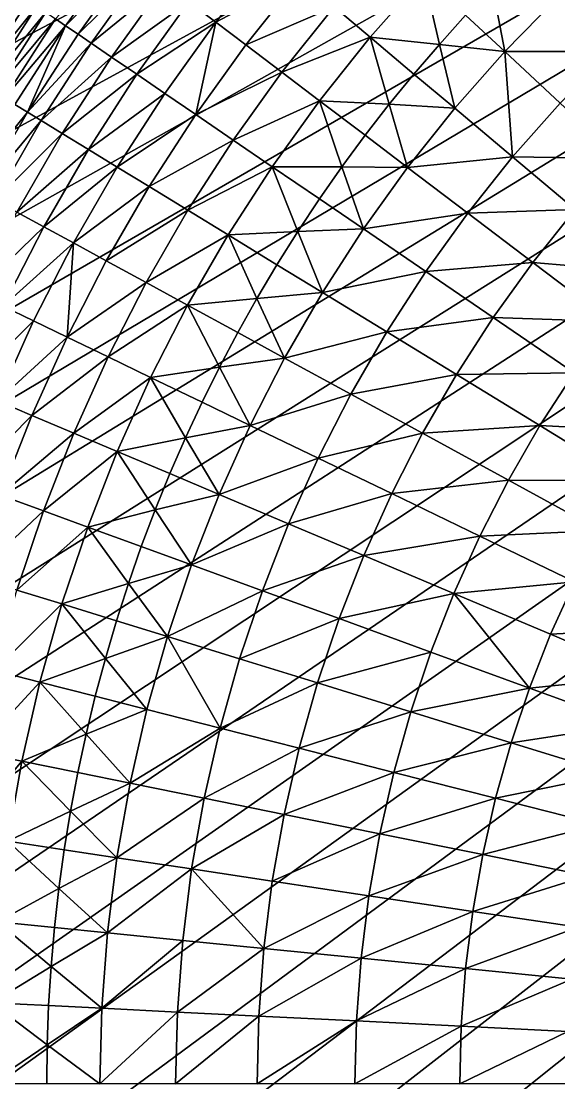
# Model space of a CAD drawing. Header units: millimetres. Extents: x -260 to 430, y -260 to 260.
# Drawn here: x -76.2 to -50.5, y 0.1 to 50.7 of the extents above; entities that cross this region are included whole.
import ezdxf

# ---------------------------------------------------------------- set-up
doc = ezdxf.new("R2010")
doc.units = ezdxf.units.MM
doc.header["$MEASUREMENT"] = 0
doc.layers.add('MESH_3D', color=2, linetype='CONTINUOUS')

msp = doc.modelspace()

# ---------------------------------------------------------------- linework, layer by layer
at = {"layer": 'MESH_3D'}
for points in [[(181.542, 186.125, 2950), (-259.919, 6.482, 2950), (-260, 0, 2950)], [(181.542, 186.125, 2950), (-260, 0, 2950), (-259.919, -6.482, 2950)], [(181.542, 186.125, 2950), (-259.677, 12.96, 2950), (-259.919, 6.482, 2950)], [(181.542, 186.125, 2950), (-259.919, -6.482, 2950), (-259.677, -12.96, 2950)], [(181.542, 186.125, 2950), (-259.273, 19.43, 2950), (-259.677, 12.96, 2950)], [(181.542, 186.125, 2950), (-259.677, -12.96, 2950), (-259.273, -19.43, 2950)], [(181.542, 186.125, 2950), (-258.708, 25.888, 2950), (-259.273, 19.43, 2950)], [(181.542, 186.125, 2950), (-259.273, -19.43, 2950), (-258.708, -25.888, 2950)], [(181.542, 186.125, 2950), (-257.982, 32.329, 2950), (-258.708, 25.888, 2950)], [(181.542, 186.125, 2950), (-258.708, -25.888, 2950), (-257.982, -32.329, 2950)], [(181.542, 186.125, 2950), (-257.096, 38.751, 2950), (-257.982, 32.329, 2950)], [(181.542, 186.125, 2950), (-257.982, -32.329, 2950), (-257.096, -38.751, 2950)], [(181.542, 186.125, 2950), (-256.05, 45.149, 2950), (-257.096, 38.751, 2950)], [(181.542, 186.125, 2950), (-257.096, -38.751, 2950), (-256.05, -45.149, 2950)], [(181.542, 186.125, 2950), (-254.845, 51.518, 2950), (-256.05, 45.149, 2950)], [(181.542, 186.125, 2950), (-256.05, -45.149, 2950), (-254.845, -51.518, 2950)], [(181.542, 186.125, 2950), (-254.845, -51.518, 2950), (-253.481, -57.855, 2950)], [(181.542, 186.125, 2950), (-253.481, -57.855, 2950), (-251.96, -64.157, 2950)], [(181.542, 186.125, 2950), (-251.96, -64.157, 2950), (-250.282, -70.419, 2950)], [(181.542, 186.125, 2950), (-250.282, -70.419, 2950), (-248.449, -76.636, 2950)], [(181.542, 186.125, 2950), (-248.449, -76.636, 2950), (-246.461, -82.807, 2950)], [(181.542, 186.125, 2950), (-246.461, -82.807, 2950), (-244.32, -88.925, 2950)], [(181.542, 186.125, 2950), (-244.32, -88.925, 2950), (-242.027, -94.989, 2950)], [(181.542, 186.125, 2950), (-242.027, -94.989, 2950), (-239.584, -100.993, 2950)], [(181.542, 186.125, 2950), (-239.584, -100.993, 2950), (-236.992, -106.935, 2950)], [(181.542, 186.125, 2950), (-236.992, -106.935, 2950), (-234.252, -112.81, 2950)], [(181.542, 186.125, 2950), (-234.252, -112.81, 2950), (-231.367, -118.615, 2950)], [(181.542, 186.125, 2950), (-231.367, -118.615, 2950), (-228.338, -124.346, 2950)], [(181.542, 186.125, 2950), (-228.338, -124.346, 2950), (-225.167, -130, 2950)], [(181.542, 186.125, 2950), (-225.167, -130, 2950), (-221.856, -135.573, 2950)], [(181.542, 186.125, 2950), (-221.856, -135.573, 2950), (-218.407, -141.062, 2950)], [(181.542, 186.125, 2950), (-218.407, -141.062, 2950), (-214.822, -146.463, 2950)], [(181.542, 186.125, 2950), (-214.822, -146.463, 2950), (-211.104, -151.773, 2950)], [(181.542, 186.125, 2950), (-211.104, -151.773, 2950), (-207.254, -156.989, 2950)], [(181.542, 186.125, 2950), (-207.254, -156.989, 2950), (-203.276, -162.107, 2950)], [(181.542, 186.125, 2950), (-203.276, -162.107, 2950), (-199.172, -167.125, 2950)], [(181.542, 186.125, 2950), (-199.172, -167.125, 2950), (-194.943, -172.038, 2950)], [(181.542, 186.125, 2950), (-194.943, -172.038, 2950), (-190.593, -176.845, 2950)], [(181.542, 186.125, 2950), (-190.593, -176.845, 2950), (-186.125, -181.542, 2950)], [(181.542, 186.125, 2950), (-186.125, -181.542, 2950), (-181.542, -186.125, 2950)], [(181.542, 186.125, 2950), (-181.542, -186.125, 2950), (-176.845, -190.593, 2950)], [(181.542, 186.125, 2950), (-176.845, -190.593, 2950), (-172.038, -194.943, 2950)], [(181.542, 186.125, 2950), (-172.038, -194.943, 2950), (-167.125, -199.172, 2950)], [(181.542, 186.125, 2950), (-167.125, -199.172, 2950), (-162.107, -203.276, 2950)], [(181.542, 186.125, 2950), (-162.107, -203.276, 2950), (-156.989, -207.254, 2950)], [(181.542, 186.125, 2950), (-156.989, -207.254, 2950), (-151.773, -211.104, 2950)], [(181.542, 186.125, 2950), (-151.773, -211.104, 2950), (-146.463, -214.822, 2950)], [(181.542, 186.125, 2950), (-146.463, -214.822, 2950), (-141.062, -218.407, 2950)], [(181.542, 186.125, 2950), (-141.062, -218.407, 2950), (-135.573, -221.856, 2950)], [(181.542, 186.125, 2950), (-135.573, -221.856, 2950), (-130, -225.167, 2950)], [(181.542, 186.125, 2950), (-130, -225.167, 2950), (-124.346, -228.338, 2950)], [(181.542, 186.125, 2950), (-124.346, -228.338, 2950), (-118.615, -231.367, 2950)], [(181.542, 186.125, 2950), (-118.615, -231.367, 2950), (-112.81, -234.252, 2950)], [(181.542, 186.125, 2950), (-112.81, -234.252, 2950), (-106.935, -236.992, 2950)], [(181.542, 186.125, 2950), (-106.935, -236.992, 2950), (-100.993, -239.584, 2950)], [(181.542, 186.125, 2950), (-100.993, -239.584, 2950), (-94.989, -242.027, 2950)], [(181.542, 186.125, 2950), (-94.989, -242.027, 2950), (-88.925, -244.32, 2950)], [(181.542, 186.125, 2950), (-88.925, -244.32, 2950), (-82.807, -246.461, 2950)], [(181.542, 186.125, 2950), (-82.807, -246.461, 2950), (-76.636, -248.449, 2950)], [(181.542, 186.125, 2950), (-76.636, -248.449, 2950), (-70.419, -250.282, 2950)], [(181.542, 186.125, 2950), (-70.419, -250.282, 2950), (-64.157, -251.96, 2950)], [(181.542, 186.125, 2950), (-64.157, -251.96, 2950), (-57.855, -253.481, 2950)], [(181.542, 186.125, 2950), (-57.855, -253.481, 2950), (-51.518, -254.845, 2950)], [(181.542, 186.125, 2950), (-51.518, -254.845, 2950), (-45.149, -256.05, 2950)], [(-74.576, 50.845, -14.817), (-71.485, 54.148, -15.675), (-74.095, 50.517, -15.675)], [(-74.095, 50.517, -15.675), (-71.485, 54.148, -15.675), (-70.913, 53.714, -16.667)], [(-68.2, 51.66, -20.646), (-64.301, 53.955, -22.245), (-66.91, 50.682, -22.245)], [(-66.91, 50.682, -22.245), (-64.301, 53.955, -22.245), (-62.934, 52.808, -23.852)], [(-74.095, 50.517, -15.675), (-70.913, 53.714, -16.667), (-73.502, 50.113, -16.667)], [(-73.502, 50.113, -16.667), (-70.913, 53.714, -16.667), (-70.31, 53.258, -17.643)], [(-73.502, 50.113, -16.667), (-70.31, 53.258, -17.643), (-72.877, 49.687, -17.643)], [(-72.877, 49.687, -17.643), (-70.31, 53.258, -17.643), (-69.367, 52.543, -19.056)], [(-66.91, 50.682, -22.245), (-62.934, 52.808, -23.852), (-65.488, 49.605, -23.852)], [(-65.488, 49.605, -23.852), (-62.934, 52.808, -23.852), (-61.269, 51.411, -25.632)], [(-61.269, 51.411, -25.632), (-56.979, 52.869, -27.31), (-59.544, 49.963, -27.31)], [(-59.544, 49.963, -27.31), (-56.979, 52.869, -27.31), (-56.234, 49.626, -29.155)], [(-56.979, 52.869, -27.31), (-54.979, 51.013, -29.155), (-56.234, 49.626, -29.155)], [(-72.877, 49.687, -17.643), (-69.367, 52.543, -19.056), (-71.9, 49.02, -19.056)], [(-71.9, 49.02, -19.056), (-69.367, 52.543, -19.056), (-68.2, 51.66, -20.646)], [(-53.112, 49.281, -30.723), (-54.979, 51.013, -29.155), (-53.69, 52.368, -29.155)], [(-53.112, 49.281, -30.723), (-53.69, 52.368, -29.155), (-50.589, 51.867, -30.723)], [(-78.356, 47.882, -12.172), (-76.247, 51.985, -11.28), (-75.872, 51.729, -12.172)], [(-78.356, 47.882, -12.172), (-75.872, 51.729, -12.172), (-75.469, 51.454, -13.056)], [(-53.112, 49.281, -30.723), (-50.589, 51.867, -30.723), (-48.068, 49.281, -32.733)], [(-50.589, 51.867, -30.723), (-45.552, 51.616, -32.733), (-48.068, 49.281, -32.733)], [(-78.356, 47.882, -12.172), (-75.469, 51.454, -13.056), (-77.94, 47.628, -13.056)], [(-77.94, 47.628, -13.056), (-75.469, 51.454, -13.056), (-75.035, 51.158, -13.942)], [(-71.9, 49.02, -19.056), (-68.2, 51.66, -20.646), (-70.69, 48.196, -20.646)], [(-70.69, 48.196, -20.646), (-68.2, 51.66, -20.646), (-66.91, 50.682, -22.245)], [(-65.488, 49.605, -23.852), (-61.269, 51.411, -25.632), (-63.756, 48.293, -25.632)], [(-63.756, 48.293, -25.632), (-61.269, 51.411, -25.632), (-59.544, 49.963, -27.31)], [(-77.94, 47.628, -13.056), (-75.035, 51.158, -13.942), (-77.492, 47.354, -13.942)], [(-77.492, 47.354, -13.942), (-75.035, 51.158, -13.942), (-74.576, 50.845, -14.817)], [(-77.492, 47.354, -13.942), (-74.576, 50.845, -14.817), (-77.018, 47.064, -14.817)], [(-77.018, 47.064, -14.817), (-74.576, 50.845, -14.817), (-74.095, 50.517, -15.675)], [(-70.69, 48.196, -20.646), (-66.91, 50.682, -22.245), (-69.353, 47.284, -22.245)], [(-69.353, 47.284, -22.245), (-66.91, 50.682, -22.245), (-67.879, 46.279, -23.852)], [(-67.879, 46.279, -23.852), (-66.91, 50.682, -22.245), (-65.488, 49.605, -23.852)], [(-53.112, 49.281, -30.723), (-56.234, 49.626, -29.155), (-54.979, 51.013, -29.155)], [(-77.018, 47.064, -14.817), (-74.095, 50.517, -15.675), (-76.521, 46.761, -15.675)], [(-76.521, 46.761, -15.675), (-74.095, 50.517, -15.675), (-75.909, 46.387, -16.667)], [(-75.909, 46.387, -16.667), (-74.095, 50.517, -15.675), (-73.502, 50.113, -16.667)], [(-75.909, 46.387, -16.667), (-73.502, 50.113, -16.667), (-72.877, 49.687, -17.643)], [(-75.909, 46.387, -16.667), (-72.877, 49.687, -17.643), (-75.264, 45.993, -17.643)], [(-75.264, 45.993, -17.643), (-72.877, 49.687, -17.643), (-71.9, 49.02, -19.056)], [(-63.756, 48.293, -25.632), (-59.544, 49.963, -27.31), (-61.96, 46.933, -27.31)], [(-61.96, 46.933, -27.31), (-59.544, 49.963, -27.31), (-58.637, 46.762, -29.155)], [(-59.544, 49.963, -27.31), (-56.234, 49.626, -29.155), (-57.453, 48.209, -29.155)], [(-59.544, 49.963, -27.31), (-57.453, 48.209, -29.155), (-58.637, 46.762, -29.155)], [(-67.879, 46.279, -23.852), (-65.488, 49.605, -23.852), (-63.756, 48.293, -25.632)], [(-55.502, 46.572, -30.723), (-57.453, 48.209, -29.155), (-56.234, 49.626, -29.155)], [(-55.502, 46.572, -30.723), (-56.234, 49.626, -29.155), (-53.112, 49.281, -30.723)], [(-55.502, 46.572, -30.723), (-53.112, 49.281, -30.723), (-52.736, 44.251, -32.733)], [(-53.112, 49.281, -30.723), (-50.465, 46.824, -32.733), (-52.736, 44.251, -32.733)], [(-53.112, 49.281, -30.723), (-48.068, 49.281, -32.733), (-50.465, 46.824, -32.733)], [(-75.264, 45.993, -17.643), (-71.9, 49.02, -19.056), (-74.254, 45.375, -19.056)], [(-74.254, 45.375, -19.056), (-71.9, 49.02, -19.056), (-70.69, 48.196, -20.646)], [(-74.254, 45.375, -19.056), (-70.69, 48.196, -20.646), (-73.005, 44.612, -20.646)], [(-73.005, 44.612, -20.646), (-70.69, 48.196, -20.646), (-69.353, 47.284, -22.245)], [(-67.879, 46.279, -23.852), (-63.756, 48.293, -25.632), (-66.084, 45.055, -25.632)], [(-66.084, 45.055, -25.632), (-63.756, 48.293, -25.632), (-61.96, 46.933, -27.31)], [(-55.502, 46.572, -30.723), (-58.637, 46.762, -29.155), (-57.453, 48.209, -29.155)], [(-73.005, 44.612, -20.646), (-69.353, 47.284, -22.245), (-71.624, 43.768, -22.245)], [(-71.624, 43.768, -22.245), (-69.353, 47.284, -22.245), (-67.879, 46.279, -23.852)], [(-78.757, 42.889, -15.675), (-76.521, 46.761, -15.675), (-75.909, 46.387, -16.667)], [(-66.084, 45.055, -25.632), (-61.96, 46.933, -27.31), (-64.223, 43.786, -27.31)], [(-64.223, 43.786, -27.31), (-61.96, 46.933, -27.31), (-60.895, 43.781, -29.155)], [(-61.96, 46.933, -27.31), (-59.785, 45.285, -29.155), (-60.895, 43.781, -29.155)], [(-61.96, 46.933, -27.31), (-58.637, 46.762, -29.155), (-59.785, 45.285, -29.155)], [(-57.755, 43.748, -30.723), (-59.785, 45.285, -29.155), (-58.637, 46.762, -29.155)], [(-57.755, 43.748, -30.723), (-58.637, 46.762, -29.155), (-55.502, 46.572, -30.723)], [(-52.736, 44.251, -32.733), (-50.465, 46.824, -32.733), (-47.607, 44.173, -34.667)], [(-78.757, 42.889, -15.675), (-75.909, 46.387, -16.667), (-78.127, 42.546, -16.667)], [(-78.127, 42.546, -16.667), (-75.909, 46.387, -16.667), (-75.264, 45.993, -17.643)], [(-71.624, 43.768, -22.245), (-67.879, 46.279, -23.852), (-70.101, 42.838, -23.852)], [(-70.101, 42.838, -23.852), (-67.879, 46.279, -23.852), (-66.084, 45.055, -25.632)], [(-57.755, 43.748, -30.723), (-55.502, 46.572, -30.723), (-52.736, 44.251, -32.733)], [(-78.127, 42.546, -16.667), (-75.264, 45.993, -17.643), (-77.462, 42.184, -17.643)], [(-77.462, 42.184, -17.643), (-75.264, 45.993, -17.643), (-74.254, 45.375, -19.056)], [(-77.462, 42.184, -17.643), (-74.254, 45.375, -19.056), (-76.423, 41.618, -19.056)], [(-76.423, 41.618, -19.056), (-74.254, 45.375, -19.056), (-73.005, 44.612, -20.646)], [(-57.755, 43.748, -30.723), (-60.895, 43.781, -29.155), (-59.785, 45.285, -29.155)], [(-76.423, 41.618, -19.056), (-73.005, 44.612, -20.646), (-75.138, 40.918, -20.646)], [(-75.138, 40.918, -20.646), (-73.005, 44.612, -20.646), (-71.624, 43.768, -22.245)], [(-70.101, 42.838, -23.852), (-66.084, 45.055, -25.632), (-68.247, 41.705, -25.632)], [(-68.247, 41.705, -25.632), (-66.084, 45.055, -25.632), (-64.223, 43.786, -27.31)], [(-57.755, 43.748, -30.723), (-52.736, 44.251, -32.733), (-54.876, 41.567, -32.733)], [(-54.876, 41.567, -32.733), (-52.736, 44.251, -32.733), (-49.75, 41.745, -34.667)], [(-52.736, 44.251, -32.733), (-47.607, 44.173, -34.667), (-49.75, 41.745, -34.667)], [(-75.138, 40.918, -20.646), (-71.624, 43.768, -22.245), (-73.717, 40.144, -22.245)], [(-73.717, 40.144, -22.245), (-71.624, 43.768, -22.245), (-70.101, 42.838, -23.852)], [(-68.247, 41.705, -25.632), (-64.223, 43.786, -27.31), (-66.325, 40.531, -27.31)], [(-66.325, 40.531, -27.31), (-64.223, 43.786, -27.31), (-63.002, 40.691, -29.155)], [(-64.223, 43.786, -27.31), (-60.895, 43.781, -29.155), (-61.968, 42.249, -29.155)], [(-64.223, 43.786, -27.31), (-61.968, 42.249, -29.155), (-63.002, 40.691, -29.155)], [(-59.864, 40.814, -30.723), (-61.968, 42.249, -29.155), (-60.895, 43.781, -29.155)], [(-59.864, 40.814, -30.723), (-60.895, 43.781, -29.155), (-57.755, 43.748, -30.723)], [(-59.864, 40.814, -30.723), (-57.755, 43.748, -30.723), (-54.876, 41.567, -32.733)], [(-73.717, 40.144, -22.245), (-70.101, 42.838, -23.852), (-72.15, 39.291, -23.852)], [(-72.15, 39.291, -23.852), (-70.101, 42.838, -23.852), (-68.247, 41.705, -25.632)], [(-59.864, 40.814, -30.723), (-63.002, 40.691, -29.155), (-61.968, 42.249, -29.155)], [(-78.403, 37.757, -19.056), (-76.423, 41.618, -19.056), (-75.138, 40.918, -20.646)], [(-72.15, 39.291, -23.852), (-68.247, 41.705, -25.632), (-70.241, 38.251, -25.632)], [(-70.241, 38.251, -25.632), (-68.247, 41.705, -25.632), (-66.325, 40.531, -27.31)], [(-59.864, 40.814, -30.723), (-54.876, 41.567, -32.733), (-56.88, 38.78, -32.733)], [(-56.88, 38.78, -32.733), (-54.876, 41.567, -32.733), (-51.769, 39.214, -34.667)], [(-54.876, 41.567, -32.733), (-49.75, 41.745, -34.667), (-51.769, 39.214, -34.667)], [(-51.769, 39.214, -34.667), (-49.75, 41.745, -34.667), (-46.17, 38.741, -36.717)], [(-78.403, 37.757, -19.056), (-75.138, 40.918, -20.646), (-77.084, 37.122, -20.646)], [(-77.084, 37.122, -20.646), (-75.138, 40.918, -20.646), (-73.717, 40.144, -22.245)], [(-66.325, 40.531, -27.31), (-63.002, 40.691, -29.155), (-63.997, 39.108, -29.155)], [(-61.824, 37.78, -30.723), (-63.997, 39.108, -29.155), (-63.002, 40.691, -29.155)], [(-61.824, 37.78, -30.723), (-63.002, 40.691, -29.155), (-59.864, 40.814, -30.723)], [(-61.824, 37.78, -30.723), (-59.864, 40.814, -30.723), (-56.88, 38.78, -32.733)], [(-77.084, 37.122, -20.646), (-73.717, 40.144, -22.245), (-75.626, 36.42, -22.245)], [(-75.626, 36.42, -22.245), (-73.717, 40.144, -22.245), (-74.018, 35.645, -23.852)], [(-74.018, 35.645, -23.852), (-73.717, 40.144, -22.245), (-72.15, 39.291, -23.852)], [(-70.241, 38.251, -25.632), (-66.325, 40.531, -27.31), (-68.263, 37.174, -27.31)], [(-68.263, 37.174, -27.31), (-66.325, 40.531, -27.31), (-64.952, 37.5, -29.155)], [(-66.325, 40.531, -27.31), (-63.997, 39.108, -29.155), (-64.952, 37.5, -29.155)], [(-74.018, 35.645, -23.852), (-72.15, 39.291, -23.852), (-70.241, 38.251, -25.632)], [(-61.824, 37.78, -30.723), (-64.952, 37.5, -29.155), (-63.997, 39.108, -29.155)], [(-56.88, 38.78, -32.733), (-51.769, 39.214, -34.667), (-53.659, 36.584, -34.667)], [(-53.659, 36.584, -34.667), (-51.769, 39.214, -34.667), (-48.044, 36.392, -36.717)], [(-51.769, 39.214, -34.667), (-46.17, 38.741, -36.717), (-48.044, 36.392, -36.717)], [(-61.824, 37.78, -30.723), (-56.88, 38.78, -32.733), (-58.742, 35.896, -32.733)], [(-58.742, 35.896, -32.733), (-56.88, 38.78, -32.733), (-53.659, 36.584, -34.667)], [(-74.018, 35.645, -23.852), (-70.241, 38.251, -25.632), (-72.061, 34.703, -25.632)], [(-72.061, 34.703, -25.632), (-70.241, 38.251, -25.632), (-68.263, 37.174, -27.31)], [(-68.263, 37.174, -27.31), (-64.952, 37.5, -29.155), (-65.867, 35.869, -29.155)], [(-63.63, 34.651, -30.723), (-65.867, 35.869, -29.155), (-64.952, 37.5, -29.155)], [(-63.63, 34.651, -30.723), (-64.952, 37.5, -29.155), (-61.824, 37.78, -30.723)], [(-63.63, 34.651, -30.723), (-61.824, 37.78, -30.723), (-58.742, 35.896, -32.733)], [(-78.839, 33.233, -20.646), (-77.084, 37.122, -20.646), (-75.626, 36.42, -22.245)], [(-72.061, 34.703, -25.632), (-68.263, 37.174, -27.31), (-70.031, 33.725, -27.31)], [(-70.031, 33.725, -27.31), (-68.263, 37.174, -27.31), (-66.74, 34.216, -29.155)], [(-68.263, 37.174, -27.31), (-65.867, 35.869, -29.155), (-66.74, 34.216, -29.155)], [(-58.742, 35.896, -32.733), (-53.659, 36.584, -34.667), (-55.416, 33.864, -34.667)], [(-55.416, 33.864, -34.667), (-53.659, 36.584, -34.667), (-49.798, 33.952, -36.717)], [(-53.659, 36.584, -34.667), (-48.044, 36.392, -36.717), (-49.798, 33.952, -36.717)], [(-78.839, 33.233, -20.646), (-75.626, 36.42, -22.245), (-77.347, 32.605, -22.245)], [(-77.347, 32.605, -22.245), (-75.626, 36.42, -22.245), (-74.018, 35.645, -23.852)], [(-77.347, 32.605, -22.245), (-74.018, 35.645, -23.852), (-75.703, 31.912, -23.852)], [(-75.703, 31.912, -23.852), (-74.018, 35.645, -23.852), (-72.061, 34.703, -25.632)], [(-63.63, 34.651, -30.723), (-66.74, 34.216, -29.155), (-65.867, 35.869, -29.155)], [(-63.63, 34.651, -30.723), (-58.742, 35.896, -32.733), (-60.458, 32.924, -32.733)], [(-60.458, 32.924, -32.733), (-58.742, 35.896, -32.733), (-55.416, 33.864, -34.667)], [(-75.703, 31.912, -23.852), (-72.061, 34.703, -25.632), (-73.701, 31.068, -25.632)], [(-73.701, 31.068, -25.632), (-72.061, 34.703, -25.632), (-70.031, 33.725, -27.31)], [(-65.278, 31.436, -30.723), (-66.74, 34.216, -29.155), (-63.63, 34.651, -30.723)], [(-65.278, 31.436, -30.723), (-63.63, 34.651, -30.723), (-60.458, 32.924, -32.733)], [(-70.031, 33.725, -27.31), (-66.74, 34.216, -29.155), (-67.573, 32.541, -29.155)], [(-65.278, 31.436, -30.723), (-67.573, 32.541, -29.155), (-66.74, 34.216, -29.155)], [(-55.416, 33.864, -34.667), (-49.798, 33.952, -36.717), (-51.429, 31.427, -36.717)], [(-51.429, 31.427, -36.717), (-49.798, 33.952, -36.717), (-45.654, 31.126, -38.639)], [(-73.701, 31.068, -25.632), (-70.031, 33.725, -27.31), (-71.625, 30.193, -27.31)], [(-71.625, 30.193, -27.31), (-70.031, 33.725, -27.31), (-68.363, 30.847, -29.155)], [(-70.031, 33.725, -27.31), (-67.573, 32.541, -29.155), (-68.363, 30.847, -29.155)], [(-60.458, 32.924, -32.733), (-55.416, 33.864, -34.667), (-57.035, 31.06, -34.667)], [(-57.035, 31.06, -34.667), (-55.416, 33.864, -34.667), (-51.429, 31.427, -36.717)], [(-78.876, 28.709, -22.245), (-77.347, 32.605, -22.245), (-75.703, 31.912, -23.852)], [(-65.278, 31.436, -30.723), (-68.363, 30.847, -29.155), (-67.573, 32.541, -29.155)], [(-65.278, 31.436, -30.723), (-60.458, 32.924, -32.733), (-62.024, 29.869, -32.733)], [(-62.024, 29.869, -32.733), (-60.458, 32.924, -32.733), (-57.035, 31.06, -34.667)], [(-78.876, 28.709, -22.245), (-75.703, 31.912, -23.852), (-77.2, 28.098, -23.852)], [(-77.2, 28.098, -23.852), (-75.703, 31.912, -23.852), (-73.701, 31.068, -25.632)], [(-66.764, 28.143, -30.723), (-68.363, 30.847, -29.155), (-65.278, 31.436, -30.723)], [(-66.764, 28.143, -30.723), (-65.278, 31.436, -30.723), (-62.024, 29.869, -32.733)], [(-57.035, 31.06, -34.667), (-51.429, 31.427, -36.717), (-52.931, 28.825, -36.717)], [(-52.931, 28.825, -36.717), (-51.429, 31.427, -36.717), (-47.149, 28.812, -38.639)], [(-51.429, 31.427, -36.717), (-45.654, 31.126, -38.639), (-47.149, 28.812, -38.639)], [(-77.2, 28.098, -23.852), (-73.701, 31.068, -25.632), (-75.158, 27.355, -25.632)], [(-75.158, 27.355, -25.632), (-73.701, 31.068, -25.632), (-71.625, 30.193, -27.31)], [(-62.024, 29.869, -32.733), (-57.035, 31.06, -34.667), (-58.513, 28.178, -34.667)], [(-58.513, 28.178, -34.667), (-57.035, 31.06, -34.667), (-52.931, 28.825, -36.717)], [(-71.625, 30.193, -27.31), (-68.363, 30.847, -29.155), (-69.111, 29.133, -29.155)], [(-66.764, 28.143, -30.723), (-69.111, 29.133, -29.155), (-68.363, 30.847, -29.155)], [(-75.158, 27.355, -25.632), (-71.625, 30.193, -27.31), (-73.041, 26.585, -27.31)], [(-73.041, 26.585, -27.31), (-71.625, 30.193, -27.31), (-69.816, 27.401, -29.155)], [(-71.625, 30.193, -27.31), (-69.111, 29.133, -29.155), (-69.816, 27.401, -29.155)], [(-66.764, 28.143, -30.723), (-62.024, 29.869, -32.733), (-63.436, 26.741, -32.733)], [(-63.436, 26.741, -32.733), (-62.024, 29.869, -32.733), (-58.513, 28.178, -34.667)], [(-66.764, 28.143, -30.723), (-69.816, 27.401, -29.155), (-69.111, 29.133, -29.155)], [(-58.513, 28.178, -34.667), (-52.931, 28.825, -36.717), (-54.302, 26.151, -36.717)], [(-54.302, 26.151, -36.717), (-52.931, 28.825, -36.717), (-48.526, 26.426, -38.639)], [(-52.931, 28.825, -36.717), (-47.149, 28.812, -38.639), (-48.526, 26.426, -38.639)], [(-78.504, 24.215, -23.852), (-77.2, 28.098, -23.852), (-75.158, 27.355, -25.632)], [(-68.084, 24.78, -30.723), (-69.816, 27.401, -29.155), (-66.764, 28.143, -30.723)], [(-68.084, 24.78, -30.723), (-66.764, 28.143, -30.723), (-63.436, 26.741, -32.733)], [(-63.436, 26.741, -32.733), (-58.513, 28.178, -34.667), (-59.845, 25.227, -34.667)], [(-59.845, 25.227, -34.667), (-58.513, 28.178, -34.667), (-54.302, 26.151, -36.717)], [(-73.041, 26.585, -27.31), (-69.816, 27.401, -29.155), (-70.477, 25.652, -29.155)], [(-68.084, 24.78, -30.723), (-70.477, 25.652, -29.155), (-69.816, 27.401, -29.155)], [(-78.504, 24.215, -23.852), (-75.158, 27.355, -25.632), (-76.428, 23.575, -25.632)], [(-76.428, 23.575, -25.632), (-75.158, 27.355, -25.632), (-73.041, 26.585, -27.31)], [(-76.428, 23.575, -25.632), (-73.041, 26.585, -27.31), (-74.275, 22.911, -27.31)], [(-74.275, 22.911, -27.31), (-73.041, 26.585, -27.31), (-71.095, 23.886, -29.155)], [(-73.041, 26.585, -27.31), (-70.477, 25.652, -29.155), (-71.095, 23.886, -29.155)], [(-68.084, 24.78, -30.723), (-63.436, 26.741, -32.733), (-64.69, 23.545, -32.733)], [(-64.69, 23.545, -32.733), (-63.436, 26.741, -32.733), (-59.845, 25.227, -34.667)], [(-54.302, 26.151, -36.717), (-48.526, 26.426, -38.639), (-49.783, 23.974, -38.639)], [(-59.845, 25.227, -34.667), (-54.302, 26.151, -36.717), (-55.538, 23.411, -36.717)], [(-55.538, 23.411, -36.717), (-54.302, 26.151, -36.717), (-49.783, 23.974, -38.639)], [(-68.084, 24.78, -30.723), (-71.095, 23.886, -29.155), (-70.477, 25.652, -29.155)], [(-64.69, 23.545, -32.733), (-59.845, 25.227, -34.667), (-61.028, 22.212, -34.667)], [(-61.028, 22.212, -34.667), (-59.845, 25.227, -34.667), (-55.538, 23.411, -36.717)], [(-69.234, 21.356, -30.723), (-71.095, 23.886, -29.155), (-68.084, 24.78, -30.723)], [(-69.234, 21.356, -30.723), (-68.084, 24.78, -30.723), (-64.69, 23.545, -32.733)], [(-74.275, 22.911, -27.31), (-71.095, 23.886, -29.155), (-71.668, 22.107, -29.155)], [(-69.234, 21.356, -30.723), (-71.668, 22.107, -29.155), (-71.095, 23.886, -29.155)], [(-55.538, 23.411, -36.717), (-49.783, 23.974, -38.639), (-50.916, 21.463, -38.639)], [(-50.916, 21.463, -38.639), (-49.783, 23.974, -38.639), (-45.192, 21.764, -40.339)], [(-77.508, 19.736, -25.632), (-76.428, 23.575, -25.632), (-74.275, 22.911, -27.31)], [(-69.234, 21.356, -30.723), (-64.69, 23.545, -32.733), (-65.783, 20.291, -32.733)], [(-65.783, 20.291, -32.733), (-64.69, 23.545, -32.733), (-61.028, 22.212, -34.667)], [(-61.028, 22.212, -34.667), (-55.538, 23.411, -36.717), (-56.636, 20.614, -36.717)], [(-56.636, 20.614, -36.717), (-55.538, 23.411, -36.717), (-51.923, 18.898, -38.639)], [(-55.538, 23.411, -36.717), (-50.916, 21.463, -38.639), (-51.923, 18.898, -38.639)], [(-77.508, 19.736, -25.632), (-74.275, 22.911, -27.31), (-75.325, 19.18, -27.31)], [(-75.325, 19.18, -27.31), (-74.275, 22.911, -27.31), (-72.197, 20.313, -29.155)], [(-74.275, 22.911, -27.31), (-71.668, 22.107, -29.155), (-72.197, 20.313, -29.155)], [(-69.234, 21.356, -30.723), (-72.197, 20.313, -29.155), (-71.668, 22.107, -29.155)], [(-65.783, 20.291, -32.733), (-61.028, 22.212, -34.667), (-62.059, 19.143, -34.667)], [(-62.059, 19.143, -34.667), (-61.028, 22.212, -34.667), (-56.636, 20.614, -36.717)], [(-70.213, 17.878, -30.723), (-72.197, 20.313, -29.155), (-69.234, 21.356, -30.723)], [(-70.213, 17.878, -30.723), (-69.234, 21.356, -30.723), (-66.713, 16.987, -32.733)], [(-69.234, 21.356, -30.723), (-65.783, 20.291, -32.733), (-66.713, 16.987, -32.733)], [(-51.923, 18.898, -38.639), (-50.916, 21.463, -38.639), (-46.221, 19.484, -40.339)], [(-50.916, 21.463, -38.639), (-45.192, 21.764, -40.339), (-46.221, 19.484, -40.339)], [(-75.325, 19.18, -27.31), (-72.197, 20.313, -29.155), (-72.681, 18.507, -29.155)], [(-70.213, 17.878, -30.723), (-72.681, 18.507, -29.155), (-72.197, 20.313, -29.155)], [(-66.713, 16.987, -32.733), (-65.783, 20.291, -32.733), (-62.059, 19.143, -34.667)], [(-62.059, 19.143, -34.667), (-56.636, 20.614, -36.717), (-57.593, 17.765, -36.717)], [(-57.593, 17.765, -36.717), (-56.636, 20.614, -36.717), (-51.923, 18.898, -38.639)], [(-78.396, 15.848, -25.632), (-77.508, 19.736, -25.632), (-75.325, 19.18, -27.31)], [(-51.923, 18.898, -38.639), (-46.221, 19.484, -40.339), (-47.135, 17.156, -40.339)], [(-78.396, 15.848, -25.632), (-75.325, 19.18, -27.31), (-76.188, 15.402, -27.31)], [(-76.188, 15.402, -27.31), (-75.325, 19.18, -27.31), (-73.12, 16.689, -29.155)], [(-75.325, 19.18, -27.31), (-72.681, 18.507, -29.155), (-73.12, 16.689, -29.155)], [(-66.713, 16.987, -32.733), (-62.059, 19.143, -34.667), (-62.936, 16.025, -34.667)], [(-62.936, 16.025, -34.667), (-62.059, 19.143, -34.667), (-57.593, 17.765, -36.717)], [(-57.593, 17.765, -36.717), (-51.923, 18.898, -38.639), (-52.8, 16.287, -38.639)], [(-52.8, 16.287, -38.639), (-51.923, 18.898, -38.639), (-47.135, 17.156, -40.339)], [(-70.213, 17.878, -30.723), (-73.12, 16.689, -29.155), (-72.681, 18.507, -29.155)], [(-71.017, 14.356, -30.723), (-73.12, 16.689, -29.155), (-70.213, 17.878, -30.723)], [(-71.017, 14.356, -30.723), (-70.213, 17.878, -30.723), (-66.713, 16.987, -32.733)], [(-62.936, 16.025, -34.667), (-57.593, 17.765, -36.717), (-58.407, 14.872, -36.717)], [(-58.407, 14.872, -36.717), (-57.593, 17.765, -36.717), (-52.8, 16.287, -38.639)], [(-71.017, 14.356, -30.723), (-66.713, 16.987, -32.733), (-67.477, 13.641, -32.733)], [(-67.477, 13.641, -32.733), (-66.713, 16.987, -32.733), (-62.936, 16.025, -34.667)], [(-52.8, 16.287, -38.639), (-47.135, 17.156, -40.339), (-47.931, 14.785, -40.339)], [(-76.188, 15.402, -27.31), (-73.12, 16.689, -29.155), (-73.513, 14.861, -29.155)], [(-71.017, 14.356, -30.723), (-73.513, 14.861, -29.155), (-73.12, 16.689, -29.155)], [(-58.407, 14.872, -36.717), (-52.8, 16.287, -38.639), (-53.547, 13.635, -38.639)], [(-53.547, 13.635, -38.639), (-52.8, 16.287, -38.639), (-47.931, 14.785, -40.339)], [(-79.088, 11.921, -25.632), (-78.396, 15.848, -25.632), (-76.188, 15.402, -27.31)], [(-67.477, 13.641, -32.733), (-62.936, 16.025, -34.667), (-63.657, 12.868, -34.667)], [(-63.657, 12.868, -34.667), (-62.936, 16.025, -34.667), (-58.407, 14.872, -36.717)], [(-79.088, 11.921, -25.632), (-76.188, 15.402, -27.31), (-76.861, 11.585, -27.31)], [(-76.861, 11.585, -27.31), (-76.188, 15.402, -27.31), (-73.861, 13.024, -29.155)], [(-76.188, 15.402, -27.31), (-73.513, 14.861, -29.155), (-73.861, 13.024, -29.155)], [(-71.017, 14.356, -30.723), (-73.861, 13.024, -29.155), (-73.513, 14.861, -29.155)], [(-63.657, 12.868, -34.667), (-58.407, 14.872, -36.717), (-59.076, 11.942, -36.717)], [(-59.076, 11.942, -36.717), (-58.407, 14.872, -36.717), (-53.547, 13.635, -38.639)], [(-53.547, 13.635, -38.639), (-47.931, 14.785, -40.339), (-48.609, 12.377, -40.339)], [(-71.644, 10.799, -30.723), (-73.861, 13.024, -29.155), (-71.017, 14.356, -30.723)], [(-71.644, 10.799, -30.723), (-71.017, 14.356, -30.723), (-67.477, 13.641, -32.733)], [(-71.644, 10.799, -30.723), (-67.477, 13.641, -32.733), (-68.073, 10.26, -32.733)], [(-68.073, 10.26, -32.733), (-67.477, 13.641, -32.733), (-63.657, 12.868, -34.667)], [(-59.076, 11.942, -36.717), (-53.547, 13.635, -38.639), (-54.16, 10.949, -38.639)], [(-54.16, 10.949, -38.639), (-53.547, 13.635, -38.639), (-48.609, 12.377, -40.339)], [(-76.861, 11.585, -27.31), (-73.861, 13.024, -29.155), (-74.162, 11.178, -29.155)], [(-71.644, 10.799, -30.723), (-74.162, 11.178, -29.155), (-73.861, 13.024, -29.155)], [(-68.073, 10.26, -32.733), (-63.657, 12.868, -34.667), (-64.219, 9.679, -34.667)], [(-64.219, 9.679, -34.667), (-63.657, 12.868, -34.667), (-59.076, 11.942, -36.717)], [(-54.16, 10.949, -38.639), (-48.609, 12.377, -40.339), (-49.165, 9.939, -40.339)], [(-64.219, 9.679, -34.667), (-59.076, 11.942, -36.717), (-59.598, 8.983, -36.717)], [(-59.598, 8.983, -36.717), (-59.076, 11.942, -36.717), (-54.16, 10.949, -38.639)], [(-77.343, 7.739, -27.31), (-76.861, 11.585, -27.31), (-74.418, 9.326, -29.155)], [(-76.861, 11.585, -27.31), (-74.162, 11.178, -29.155), (-74.418, 9.326, -29.155)], [(-71.644, 10.799, -30.723), (-74.418, 9.326, -29.155), (-74.162, 11.178, -29.155)], [(-72.093, 7.214, -30.723), (-74.418, 9.326, -29.155), (-71.644, 10.799, -30.723)], [(-72.093, 7.214, -30.723), (-71.644, 10.799, -30.723), (-68.073, 10.26, -32.733)], [(-59.598, 8.983, -36.717), (-54.16, 10.949, -38.639), (-54.638, 8.235, -38.639)], [(-54.638, 8.235, -38.639), (-54.16, 10.949, -38.639), (-49.165, 9.939, -40.339)], [(-72.093, 7.214, -30.723), (-68.073, 10.26, -32.733), (-68.5, 6.854, -32.733)], [(-68.5, 6.854, -32.733), (-68.073, 10.26, -32.733), (-64.622, 6.466, -34.667)], [(-68.073, 10.26, -32.733), (-64.219, 9.679, -34.667), (-64.622, 6.466, -34.667)], [(-64.622, 6.466, -34.667), (-64.219, 9.679, -34.667), (-59.598, 8.983, -36.717)], [(-54.638, 8.235, -38.639), (-49.165, 9.939, -40.339), (-49.6, 7.476, -40.339)], [(-77.343, 7.739, -27.31), (-74.418, 9.326, -29.155), (-74.627, 7.468, -29.155)], [(-72.093, 7.214, -30.723), (-74.627, 7.468, -29.155), (-74.418, 9.326, -29.155)], [(-64.622, 6.466, -34.667), (-59.598, 8.983, -36.717), (-59.971, 6.001, -36.717)], [(-59.971, 6.001, -36.717), (-59.598, 8.983, -36.717), (-54.638, 8.235, -38.639)], [(-59.971, 6.001, -36.717), (-54.638, 8.235, -38.639), (-54.981, 5.502, -38.639)], [(-54.981, 5.502, -38.639), (-54.638, 8.235, -38.639), (-49.6, 7.476, -40.339)], [(-77.632, 3.874, -27.31), (-77.343, 7.739, -27.31), (-74.79, 5.605, -29.155)], [(-77.343, 7.739, -27.31), (-74.627, 7.468, -29.155), (-74.79, 5.605, -29.155)], [(-72.093, 7.214, -30.723), (-74.79, 5.605, -29.155), (-74.627, 7.468, -29.155)], [(-72.363, 3.611, -30.723), (-74.79, 5.605, -29.155), (-72.093, 7.214, -30.723)], [(-72.363, 3.611, -30.723), (-72.093, 7.214, -30.723), (-68.5, 6.854, -32.733)], [(-54.981, 5.502, -38.639), (-49.6, 7.476, -40.339), (-49.911, 4.994, -40.339)], [(-72.363, 3.611, -30.723), (-68.5, 6.854, -32.733), (-68.756, 3.431, -32.733)], [(-68.756, 3.431, -32.733), (-68.5, 6.854, -32.733), (-64.622, 6.466, -34.667)], [(-68.756, 3.431, -32.733), (-64.622, 6.466, -34.667), (-64.864, 3.237, -34.667)], [(-64.864, 3.237, -34.667), (-64.622, 6.466, -34.667), (-59.971, 6.001, -36.717)], [(-77.632, 3.874, -27.31), (-74.79, 5.605, -29.155), (-74.907, 3.738, -29.155)], [(-72.363, 3.611, -30.723), (-74.907, 3.738, -29.155), (-74.79, 5.605, -29.155)], [(-64.864, 3.237, -34.667), (-59.971, 6.001, -36.717), (-60.196, 3.004, -36.717)], [(-60.196, 3.004, -36.717), (-59.971, 6.001, -36.717), (-54.981, 5.502, -38.639)], [(-60.196, 3.004, -36.717), (-54.981, 5.502, -38.639), (-55.187, 2.754, -38.639)], [(-55.187, 2.754, -38.639), (-54.981, 5.502, -38.639), (-49.911, 4.994, -40.339)], [(-55.187, 2.754, -38.639), (-49.911, 4.994, -40.339), (-50.097, 2.5, -40.339)], [(-77.729, 0, -27.31), (-77.632, 3.874, -27.31), (-74.977, 1.87, -29.155)], [(-77.632, 3.874, -27.31), (-74.907, 3.738, -29.155), (-74.977, 1.87, -29.155)], [(-72.363, 3.611, -30.723), (-74.977, 1.87, -29.155), (-74.907, 3.738, -29.155)], [(-72.453, 0, -30.723), (-74.977, 1.87, -29.155), (-72.363, 3.611, -30.723)], [(-72.453, 0, -30.723), (-72.363, 3.611, -30.723), (-68.756, 3.431, -32.733)], [(-72.453, 0, -30.723), (-68.756, 3.431, -32.733), (-68.842, 0, -32.733)], [(-68.842, 0, -32.733), (-68.756, 3.431, -32.733), (-64.864, 3.237, -34.667)], [(-68.842, 0, -32.733), (-64.864, 3.237, -34.667), (-64.944, 0, -34.667)], [(-64.944, 0, -34.667), (-64.864, 3.237, -34.667), (-60.196, 3.004, -36.717)], [(-64.944, 0, -34.667), (-60.196, 3.004, -36.717), (-60.271, 0, -36.717)], [(-60.271, 0, -36.717), (-60.196, 3.004, -36.717), (-55.187, 2.754, -38.639)], [(-60.271, 0, -36.717), (-55.187, 2.754, -38.639), (-55.255, 0, -38.639)], [(-55.255, 0, -38.639), (-55.187, 2.754, -38.639), (-50.097, 2.5, -40.339)], [(-55.255, 0, -38.639), (-50.097, 2.5, -40.339), (-50.16, 0, -40.339)], [(-77.729, 0, -27.31), (-74.977, 1.87, -29.155), (-75, 0, -29.155)], [(-72.453, 0, -30.723), (-75, 0, -29.155), (-74.977, 1.87, -29.155)]]:
    msp.add_3dface(points, dxfattribs=at)

doc.saveas('drawing.dxf')
